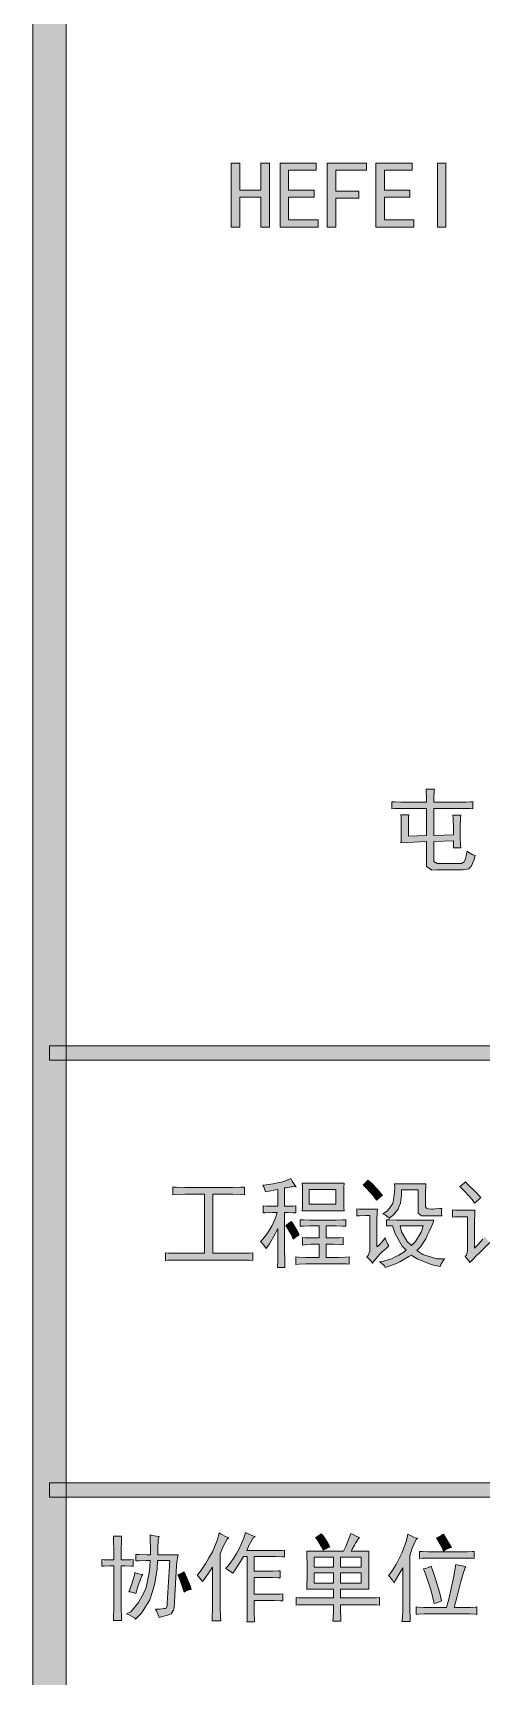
# Model space of a CAD drawing. Header units: millimetres. Extents: x 0 to 829, y 0 to 586.
# Drawn here: x 769.46 to 782.78, y 480.5 to 529.39 of the extents above; entities that cross this region are included whole.
import ezdxf

# ---------------------------------------------------------------- set-up
doc = ezdxf.new("R2010")
doc.units = ezdxf.units.MM

msp = doc.modelspace()

# ---------------------------------------------------------------- hatches: boundary and pattern name
h = msp.add_hatch(color=0)
h.dxf.hatch_style = 2
h.paths.add_polyline_path([(770.449028, 9.860139), (769.464778, 9.860139), (769.464778, 575.772139), (770.449028, 575.772139)])
h = msp.add_hatch(color=0)
h.dxf.hatch_style = 2
h.paths.add_polyline_path([(776.495639, 523.606889), (776.238111, 523.606889), (776.238111, 524.495889), (775.606639, 524.495889), (775.606639, 523.606889), (775.352639, 523.606889), (775.352639, 525.508361), (775.606639, 525.508361), (775.606639, 524.707556), (776.238111, 524.707556), (776.238111, 525.508361), (776.495639, 525.508361)])
h = msp.add_hatch(color=0)
h.dxf.hatch_style = 2
h.paths.add_polyline_path([(777.9385, 523.606889), (776.806083, 523.606889), (776.806083, 525.508361), (777.882056, 525.508361), (777.882056, 525.296694), (777.060083, 525.296694), (777.060083, 524.707556), (777.815028, 524.707556), (777.815028, 524.495889), (777.060083, 524.495889), (777.060083, 523.818556), (777.9385, 523.818556)])
h = msp.add_hatch(color=0)
h.dxf.hatch_style = 2
h.paths.add_polyline_path([(779.370778, 525.296694), (778.460611, 525.296694), (778.460611, 524.675806), (779.148528, 524.675806), (779.148528, 524.464139), (778.460611, 524.464139), (778.460611, 523.606889), (778.203083, 523.606889), (778.203083, 525.508361), (779.370778, 525.508361)])
h = msp.add_hatch(color=0)
h.dxf.hatch_style = 2
h.paths.add_polyline_path([(780.781889, 523.606889), (779.649472, 523.606889), (779.649472, 525.508361), (780.725444, 525.508361), (780.725444, 525.296694), (779.903472, 525.296694), (779.903472, 524.707556), (780.658417, 524.707556), (780.658417, 524.495889), (779.903472, 524.495889), (779.903472, 523.818556), (780.781889, 523.818556)])
h = msp.add_hatch(color=0)
h.dxf.hatch_style = 2
h.paths.add_polyline_path([(781.734389, 523.606889), (781.480389, 523.606889), (781.480389, 525.508361), (781.734389, 525.508361)])
h = msp.add_hatch(color=0)
h.dxf.hatch_style = 2
h.paths.add_polyline_path([(781.152306, 506.504222), (781.152306, 506.624167), (781.14525, 506.818194), (781.141722, 506.885222), (781.388667, 506.885222), (781.381611, 506.821722), (781.378083, 506.631222), (781.378083, 506.504222), (782.295306, 506.504222), (782.330583, 506.504222), (782.450528, 506.50775), (782.528139, 506.514806), (782.528139, 506.299611), (782.450528, 506.306667), (782.330583, 506.310194), (782.295306, 506.310194), (781.378083, 506.310194), (781.378083, 505.509389), (781.953111, 505.530556), (781.953111, 505.728111), (781.946056, 506.017389), (781.942528, 506.109111), (782.175361, 506.109111), (782.164778, 506.020917), (782.154194, 505.7775), (782.154194, 505.615222), (782.154194, 505.456472), (782.164778, 505.220111), (782.175361, 505.146028), (781.953111, 505.146028), (781.953111, 505.350639), (781.378083, 505.329472), (781.378083, 504.803833), (781.378083, 504.736806), (781.473333, 504.673306), (781.568583, 504.676833), (782.133028, 504.676833), (782.193, 504.676833), (782.274139, 504.722694), (782.295306, 504.768556), (782.316472, 504.814417), (782.348222, 504.948472), (782.358806, 505.040194), (782.411722, 504.997861), (782.535194, 504.934361), (782.60575, 504.913194), (782.559889, 504.768556), (782.482278, 504.588639), (782.443472, 504.553361), (782.408194, 504.518083), (782.242389, 504.486333), (782.111861, 504.486333), (781.46275, 504.486333), (781.311056, 504.479278), (781.155833, 504.585111), (781.152306, 504.698), (781.152306, 505.329472), (780.393833, 505.287139), (780.400889, 505.343583), (780.404417, 505.548194), (780.404417, 505.692833), (780.404417, 505.841), (780.400889, 506.052667), (780.393833, 506.119694), (780.630194, 506.119694), (780.623139, 506.052667), (780.619611, 505.738694), (780.619611, 505.488222), (781.152306, 505.509389), (781.152306, 506.310194), (780.489083, 506.310194), (780.393833, 506.310194), (780.213917, 506.306667), (780.125722, 506.299611), (780.125722, 506.514806), (780.213917, 506.50775), (780.393833, 506.504222), (780.489083, 506.504222)])
h = msp.add_hatch(color=0)
h.dxf.hatch_style = 2
h.paths.add_polyline_path([(819.294639, 499.254639), (819.294639, 498.827778), (769.958667, 498.827778), (769.958667, 499.254639)])
h = msp.add_hatch(color=0)
h.dxf.hatch_style = 2
h.paths.add_polyline_path([(776.298083, 495.102444), (776.389806, 495.113028), (776.605, 495.148306), (776.724944, 495.173), (776.844889, 495.197694), (777.045972, 495.261194), (777.130639, 495.303528), (777.169444, 495.229444), (777.247056, 495.105972), (777.285861, 495.056583), (777.247056, 495.063639), (777.165917, 495.060111), (777.123583, 495.053056), (777.08125, 495.042472), (776.989528, 495.028361), (776.940139, 495.024833), (776.940139, 494.481556), (777.01775, 494.481556), (777.183556, 494.485083), (777.275278, 494.492139), (777.275278, 494.280472), (777.183556, 494.287528), (777.01775, 494.291056), (776.940139, 494.291056), (776.940139, 493.313861), (776.940139, 493.190389), (776.947194, 492.865833), (776.950722, 492.657694), (776.728472, 492.657694), (776.735528, 492.865833), (776.742583, 493.186861), (776.742583, 493.303278), (776.742583, 493.814806), (776.664972, 493.659583), (776.492111, 493.36325), (776.396861, 493.225667), (776.358056, 493.282111), (776.269861, 493.380889), (776.220472, 493.42675), (776.298083, 493.504361), (776.435667, 493.68075), (776.495639, 493.779528), (776.559139, 493.881833), (776.6685, 494.135833), (776.717889, 494.291056), (776.580306, 494.291056), (776.375694, 494.287528), (776.308667, 494.280472), (776.308667, 494.492139), (776.403917, 494.485083), (776.5415, 494.481556), (776.587361, 494.481556), (776.742583, 494.481556), (776.742583, 494.978972), (776.6685, 494.964861), (776.485056, 494.929583), (776.375694, 494.911944), (776.358056, 494.964861), (776.31925, 495.056583)])
h = msp.add_hatch(color=0)
h.dxf.hatch_style = 2
h.paths.add_polyline_path([(779.416639, 495.257667), (779.504833, 495.183583), (779.723556, 494.957806), (779.850556, 494.802583), (779.804694, 494.774361), (779.7165, 494.703806), (779.674167, 494.657944), (779.578917, 494.784944), (779.377833, 495.01425), (779.272, 495.113028), (779.307278, 495.134194), (779.377833, 495.208278)])
h = msp.add_hatch(color=0)
h.dxf.hatch_style = 2
h.paths.add_polyline_path([(782.316472, 495.201222), (782.387028, 495.130667), (782.616333, 494.897833), (782.771556, 494.735556), (782.718639, 494.689694), (782.626917, 494.608556), (782.581056, 494.56975), (782.5105, 494.675583), (782.291778, 494.922528), (782.147139, 495.067167), (782.185944, 495.095389), (782.270611, 495.162417)])
h = msp.add_hatch(color=0)
h.dxf.hatch_style = 2
h.paths.add_polyline_path([(775.264444, 495.035417), (775.3985, 495.035417), (775.641917, 495.042472), (775.751278, 495.046), (775.751278, 494.82375), (775.641917, 494.830806), (775.3985, 494.834333), (775.264444, 494.834333), (774.809361, 494.834333), (774.809361, 493.081028), (775.532556, 493.081028), (775.659556, 493.081028), (775.892389, 493.088083), (775.998222, 493.091611), (775.998222, 492.869361), (775.892389, 492.876417), (775.663083, 492.879944), (775.543139, 492.879944), (773.821583, 492.879944), (773.698111, 492.879944), (773.486444, 492.876417), (773.39825, 492.869361), (773.39825, 493.091611), (773.4935, 493.088083), (773.708694, 493.081028), (773.832167, 493.081028), (774.565944, 493.081028), (774.565944, 494.834333), (774.121444, 494.834333), (773.976806, 494.834333), (773.726333, 494.830806), (773.6205, 494.82375), (773.6205, 495.046), (773.726333, 495.042472), (773.976806, 495.035417), (774.121444, 495.035417)])
h = msp.add_hatch(color=0)
h.paths.add_polyline_path([(778.707556, 495.169472), (778.7005, 495.046), (778.696972, 494.82375), (778.696972, 494.724972), (778.696972, 494.629722), (778.7005, 494.44275), (778.707556, 494.3475), (777.46225, 494.3475), (777.469306, 494.453333), (777.472833, 494.650889), (777.472833, 494.746139), (777.472833, 494.841389), (777.469306, 495.053056), (777.46225, 495.169472)])
h.paths.add_polyline_path([(778.460611, 494.545056), (778.460611, 494.978972), (777.673917, 494.978972), (777.673917, 494.545056)])
h = msp.add_hatch(color=0)
h.dxf.hatch_style = 2
h.paths.add_polyline_path([(781.106444, 494.192278), (781.011194, 494.192278), (780.908889, 494.269889), (780.905361, 494.3475), (780.905361, 494.968389), (780.415, 494.968389), (780.415, 494.813167), (780.379722, 494.56975), (780.344444, 494.481556), (780.309167, 494.389833), (780.153944, 494.206389), (780.037528, 494.114667), (780.016361, 494.153472), (779.928167, 494.2205), (779.861139, 494.248722), (779.998722, 494.340444), (780.157472, 494.559167), (780.178639, 494.679111), (780.196278, 494.802583), (780.210389, 495.035417), (780.206861, 495.144778), (781.138194, 495.144778), (781.131139, 495.081278), (781.127611, 494.911944), (781.127611, 494.813167), (781.127611, 494.513306), (781.127611, 494.467444), (781.155833, 494.418056), (781.187583, 494.407472), (781.219333, 494.400417), (781.304, 494.393361), (781.360444, 494.396889), (781.416889, 494.400417), (781.543889, 494.407472), (781.614444, 494.414528), (781.603861, 494.358083), (781.603861, 494.248722), (781.614444, 494.192278)])
h = msp.add_hatch(color=0)
h.dxf.hatch_style = 2
h.paths.add_polyline_path([(779.695333, 494.389833), (779.688278, 494.291056), (779.68475, 494.068806), (779.68475, 493.948861), (779.68475, 493.271528), (779.755306, 493.335028), (779.878778, 493.469083), (779.928167, 493.536111), (779.945806, 493.479667), (779.998722, 493.36325), (780.037528, 493.303278), (779.966972, 493.23625), (779.832917, 493.10925), (779.772944, 493.049278), (779.712972, 492.985778), (779.600083, 492.851722), (779.550694, 492.781167), (779.511889, 492.841139), (779.427222, 492.936389), (779.384889, 492.971667), (779.427222, 493.014), (779.473083, 493.141), (779.473083, 493.225667), (779.473083, 494.202861), (779.356667, 494.202861), (779.162639, 494.195806), (779.085028, 494.192278), (779.085028, 494.403944), (779.155583, 494.396889), (779.307278, 494.389833), (779.384889, 494.389833)])
h = msp.add_hatch(color=0)
h.dxf.hatch_style = 2
h.paths.add_polyline_path([(782.591639, 494.358083), (782.588111, 494.25225), (782.581056, 494.03), (782.581056, 493.913583), (782.581056, 493.23625), (782.676306, 493.3315), (782.824472, 493.504361), (782.880917, 493.581972), (782.916194, 493.536111), (782.993806, 493.447917), (783.036139, 493.402056), (782.725694, 493.091611), (782.655139, 493.021056), (782.514028, 492.876417), (782.447, 492.802333), (782.408194, 492.851722), (782.337639, 492.943444), (782.302361, 492.98225), (782.341167, 493.024583), (782.376444, 493.158639), (782.369389, 493.246833), (782.369389, 494.167583), (782.221222, 494.167583), (781.998972, 494.164056), (781.924889, 494.157), (781.924889, 494.368667), (782.016611, 494.365139), (782.136556, 494.358083), (782.171833, 494.358083)])
h = msp.add_hatch(color=0)
h.dxf.hatch_style = 2
h.paths.add_polyline_path([(777.141222, 494.026472), (777.197667, 493.941806), (777.314083, 493.747778), (777.374056, 493.634889), (777.342306, 493.613722), (777.250583, 493.546694), (777.197667, 493.504361), (777.141222, 493.624306), (777.028333, 493.825389), (776.975417, 493.903), (777.007167, 493.931222), (777.091833, 493.991194)])
h = msp.add_hatch(color=0)
h.dxf.hatch_style = 2
h.paths.add_polyline_path([(778.383, 494.068806), (778.474722, 494.068806), (778.661694, 494.075861), (778.760472, 494.079389), (778.760472, 493.881833), (778.661694, 493.885361), (778.474722, 493.892417), (778.383, 493.892417), (778.174861, 493.892417), (778.174861, 493.536111), (778.294806, 493.536111), (778.379472, 493.536111), (778.5735, 493.543167), (778.682861, 493.546694), (778.682861, 493.335028), (778.5735, 493.342083), (778.397111, 493.349139), (778.330083, 493.349139), (778.174861, 493.349139), (778.174861, 492.957556), (778.439444, 492.957556), (778.538222, 492.957556), (778.749889, 492.964611), (778.862778, 492.971667), (778.862778, 492.76), (778.774583, 492.763528), (778.562917, 492.770583), (778.439444, 492.770583), (777.695083, 492.770583), (777.575139, 492.770583), (777.363472, 492.76), (777.275278, 492.749417), (777.275278, 492.971667), (777.363472, 492.964611), (777.575139, 492.957556), (777.695083, 492.957556), (777.963194, 492.957556), (777.963194, 493.349139), (777.807972, 493.349139), (777.719778, 493.349139), (777.550444, 493.335028), (777.472833, 493.324444), (777.472833, 493.546694), (777.550444, 493.543167), (777.719778, 493.536111), (777.807972, 493.536111), (777.963194, 493.536111), (777.963194, 493.892417), (777.783278, 493.892417), (777.6845, 493.892417), (777.497528, 493.885361), (777.405806, 493.881833), (777.405806, 494.079389), (777.497528, 494.075861), (777.6845, 494.068806), (777.783278, 494.068806)])
h = msp.add_hatch(color=0)
h.paths.add_polyline_path([(779.9705, 494.079389), (780.062222, 494.075861), (780.259778, 494.068806), (780.372667, 494.068806), (781.371028, 494.068806), (781.339278, 493.970028), (781.247556, 493.751306), (781.187583, 493.631361), (781.131139, 493.511417), (780.972389, 493.275056), (780.870083, 493.158639), (781.05, 493.042222), (781.459222, 492.91875), (781.692056, 492.915222), (781.649722, 492.865833), (781.582694, 492.749417), (781.561528, 492.682389), (781.321639, 492.731778), (780.894778, 492.904639), (780.704278, 493.024583), (780.633722, 492.98225), (780.460861, 492.883472), (780.362083, 492.830556), (780.259778, 492.777639), (780.044583, 492.692972), (779.928167, 492.657694), (779.907, 492.703556), (779.822333, 492.788222), (779.762361, 492.827028), (779.882306, 492.848194), (780.115139, 492.91875), (780.220972, 492.971667), (780.330333, 493.021056), (780.492611, 493.119833), (780.549056, 493.169222), (780.429111, 493.296222), (780.228028, 493.659583), (780.150417, 493.892417), (779.9705, 493.892417)])
h.paths.add_polyline_path([(780.714861, 493.313861), (780.82775, 493.42675), (781.000611, 493.7125), (781.060583, 493.892417), (780.372667, 493.892417), (780.411472, 493.719556), (780.584333, 493.430278)])
h = msp.add_hatch(color=0)
h.dxf.hatch_style = 2
h.paths.add_polyline_path([(819.294639, 486.247722), (819.294639, 485.824389), (769.958667, 485.824389), (769.958667, 486.247722)])
h = msp.add_hatch(color=0)
h.dxf.hatch_style = 2
h.paths.add_polyline_path([(771.867194, 483.958194), (771.867194, 484.222778), (771.860139, 484.579083), (771.856611, 484.667278), (772.100028, 484.667278), (772.092972, 484.579083), (772.089444, 484.222778), (772.089444, 483.958194), (772.195278, 483.958194), (772.371667, 483.96525), (772.442222, 483.968778), (772.442222, 483.767694), (772.371667, 483.77475), (772.195278, 483.781806), (772.089444, 483.781806), (772.089444, 482.557667), (772.089444, 482.480056), (772.092972, 482.2825), (772.100028, 482.159028), (771.856611, 482.159028), (771.860139, 482.2825), (771.867194, 482.480056), (771.867194, 482.557667), (771.867194, 483.781806), (771.754306, 483.781806), (771.577917, 483.77475), (771.510889, 483.767694), (771.510889, 483.968778), (771.577917, 483.96525), (771.754306, 483.958194)])
h = msp.add_hatch(color=0)
h.dxf.hatch_style = 2
h.paths.add_polyline_path([(772.95375, 484.113417), (772.95375, 484.289806), (772.950222, 484.586139), (772.943167, 484.702556), (773.003139, 484.684917), (773.137194, 484.66375), (773.211278, 484.656694), (773.186583, 484.5685), (773.172472, 484.296861), (773.176, 484.113417), (773.775722, 484.113417), (773.765139, 484.064028), (773.743972, 483.898222), (773.733389, 483.781806), (773.655778, 482.547083), (773.641667, 482.458889), (773.574639, 482.349528), (773.521722, 482.331889), (773.465278, 482.310722), (773.310056, 482.271917), (773.211278, 482.247222), (773.186583, 482.321306), (773.137194, 482.44125), (773.108972, 482.490639), (773.225389, 482.497694), (773.3665, 482.508278), (773.394722, 482.515333), (773.419417, 482.518861), (773.447639, 482.596472), (773.454694, 482.670556), (773.532306, 483.937028), (773.165417, 483.937028), (773.158361, 483.686556), (773.08075, 483.213833), (773.010194, 482.991583), (772.939639, 482.769333), (772.689167, 482.370694), (772.50925, 482.194306), (772.4775, 482.236639), (772.343444, 482.31425), (772.244667, 482.349528), (772.371667, 482.413028), (772.6045, 482.688194), (772.710333, 482.892806), (772.816167, 483.097417), (772.932583, 483.619528), (772.943167, 483.937028), (772.837333, 483.937028), (772.625667, 483.929972), (772.519833, 483.926444), (772.519833, 484.124), (772.625667, 484.120472), (772.844389, 484.113417)])
h = msp.add_hatch(color=0)
h.dxf.hatch_style = 2
h.paths.add_polyline_path([(775.285611, 484.614361), (775.236222, 484.575556), (775.109222, 484.335667), (775.031611, 484.134583), (775.031611, 482.712889), (775.031611, 482.5365), (775.035139, 482.254278), (775.042194, 482.148444), (774.788194, 482.148444), (774.791722, 482.247222), (774.798778, 482.525917), (774.798778, 482.702306), (774.798778, 483.746528), (774.721167, 483.619528), (774.569472, 483.404333), (774.498917, 483.312611), (774.453056, 483.379639), (774.375444, 483.474889), (774.343694, 483.503111), (774.41425, 483.580722), (774.590639, 483.83825), (774.692944, 484.018167), (774.79525, 484.198083), (774.946944, 484.5685), (774.996333, 484.759), (775.059833, 484.720194), (775.204472, 484.646111)])
h = msp.add_hatch(color=0)
h.dxf.hatch_style = 2
h.paths.add_polyline_path([(776.06525, 484.656694), (776.008806, 484.614361), (775.885333, 484.402694), (775.818306, 484.236889), (776.552083, 484.236889), (776.675556, 484.236889), (776.869583, 484.240417), (776.940139, 484.247472), (776.940139, 484.046389), (776.869583, 484.053444), (776.675556, 484.056972), (776.552083, 484.056972), (776.040556, 484.056972), (776.040556, 483.626583), (776.495639, 483.626583), (776.590889, 483.626583), (776.746111, 483.630111), (776.806083, 483.637167), (776.806083, 483.4255), (776.735528, 483.429028), (776.580306, 483.436083), (776.495639, 483.436083), (776.040556, 483.436083), (776.040556, 482.935139), (776.520333, 482.935139), (776.629694, 482.935139), (776.813139, 482.942194), (776.883694, 482.94925), (776.883694, 482.737583), (776.813139, 482.741111), (776.63675, 482.748167), (776.530917, 482.748167), (776.040556, 482.748167), (776.040556, 482.5365), (776.040556, 482.381278), (776.047611, 482.169611), (776.051139, 482.113167), (775.818306, 482.113167), (775.825361, 482.176667), (775.828889, 482.342472), (775.828889, 482.448306), (775.828889, 484.056972), (775.719528, 484.056972), (775.634861, 483.912333), (775.476111, 483.665389), (775.3985, 483.559556), (775.335, 483.612472), (775.229167, 483.686556), (775.186833, 483.704194), (775.264444, 483.781806), (775.426722, 484.004056), (775.507861, 484.145167), (775.592528, 484.289806), (775.726583, 484.603778), (775.775972, 484.769583), (775.857111, 484.730778), (776.00175, 484.674333)])
h = msp.add_hatch(color=0)
h.paths.add_polyline_path([(779.437806, 484.222778), (779.437806, 483.090361), (778.60525, 483.090361), (778.60525, 482.825778), (779.339028, 482.825778), (779.4625, 482.825778), (779.670639, 482.829306), (779.762361, 482.836361), (779.762361, 482.614111), (779.667111, 482.621167), (779.455444, 482.624694), (779.339028, 482.624694), (778.60525, 482.624694), (778.60525, 482.451833), (778.612306, 482.208417), (778.615833, 482.137861), (778.372417, 482.137861), (778.383, 482.208417), (778.393583, 482.451833), (778.393583, 482.624694), (777.673917, 482.624694), (777.539861, 482.624694), (777.345833, 482.621167), (777.285861, 482.614111), (777.285861, 482.836361), (777.338778, 482.829306), (777.522222, 482.825778), (777.65275, 482.825778), (778.393583, 482.825778), (778.393583, 483.090361), (777.596306, 483.090361), (777.599833, 483.185611), (777.606889, 483.45725), (777.606889, 483.637167), (777.606889, 483.813556), (777.599833, 484.106361), (777.596306, 484.222778), (778.693444, 484.222778), (778.756944, 484.353306), (778.862778, 484.614361), (778.905111, 484.744889), (778.961556, 484.720194), (779.088556, 484.656694), (779.162639, 484.624944), (779.137944, 484.596722), (779.085028, 484.512056), (779.04975, 484.452083), (779.018, 484.392111), (778.950972, 484.279222), (778.915694, 484.222778)])
h.paths.add_polyline_path([(779.215556, 483.270278), (779.215556, 483.570139), (778.60525, 483.570139), (778.60525, 483.270278)])
h.paths.add_polyline_path([(779.215556, 483.746528), (779.215556, 484.035806), (778.60525, 484.035806), (778.60525, 483.746528)])
h.paths.add_polyline_path([(778.393583, 483.270278), (778.393583, 483.570139), (777.818556, 483.570139), (777.818556, 483.270278)])
h.paths.add_polyline_path([(778.393583, 483.746528), (778.393583, 484.035806), (777.818556, 484.035806), (777.818556, 483.746528)])
h = msp.add_hatch(color=0)
h.dxf.hatch_style = 2
h.paths.add_polyline_path([(778.030222, 484.734306), (778.083139, 484.674333), (778.213667, 484.480306), (778.284222, 484.34625), (778.22425, 484.318028), (778.121944, 484.268639), (778.083139, 484.247472), (778.030222, 484.367417), (777.917333, 484.557917), (777.860889, 484.624944), (777.899694, 484.646111), (777.984361, 484.702556)])
h = msp.add_hatch(color=0)
h.dxf.hatch_style = 2
h.paths.add_polyline_path([(780.884194, 484.603778), (780.845389, 484.561444), (780.7325, 484.303917), (780.661944, 484.081667), (780.661944, 482.670556), (780.661944, 482.490639), (780.665472, 482.219), (780.672528, 482.127278), (780.425583, 482.127278), (780.439694, 482.226056), (780.450278, 482.490639), (780.450278, 482.659972), (780.450278, 483.725361), (780.365611, 483.573667), (780.231556, 483.351417), (780.182167, 483.280861), (780.143361, 483.351417), (780.06575, 483.45725), (780.026944, 483.492528), (780.101028, 483.570139), (780.25625, 483.824139), (780.344444, 484.004056), (780.429111, 484.180444), (780.559639, 484.540278), (780.6055, 484.723722), (780.676056, 484.681389), (780.817167, 484.617889)])
h = msp.add_hatch(color=0)
h.dxf.hatch_style = 2
h.paths.add_polyline_path([(781.660306, 484.723722), (781.727333, 484.607306), (781.84375, 484.406222), (781.893139, 484.325083), (781.847278, 484.3145), (781.730861, 484.265111), (781.660306, 484.222778), (781.6215, 484.325083), (781.515667, 484.519111), (781.448639, 484.614361), (781.505083, 484.635528), (781.610917, 484.691972)])
h = msp.add_hatch(color=0)
h.dxf.hatch_style = 2
h.paths.add_polyline_path([(782.270611, 484.201611), (782.369389, 484.201611), (782.521083, 484.208667), (782.570472, 484.212194), (782.570472, 484.004056), (782.521083, 484.007583), (782.365861, 484.014639), (782.260028, 484.014639), (781.27225, 484.014639), (781.194639, 484.014639), (781.032361, 484.007583), (780.947694, 484.004056), (780.947694, 484.212194), (781.039417, 484.208667), (781.198167, 484.201611), (781.27225, 484.201611)])
h = msp.add_hatch(color=0)
h.dxf.hatch_style = 2
h.paths.add_polyline_path([(772.7315, 483.524278), (772.69975, 483.481944), (772.593917, 483.196194), (772.519833, 482.959833), (772.466917, 482.981), (772.361083, 483.009222), (772.311694, 483.01275), (772.389306, 483.220889), (772.4775, 483.503111), (772.488083, 483.580722), (772.533944, 483.563083), (772.653889, 483.534861)])
h = msp.add_hatch(color=0)
h.dxf.hatch_style = 2
h.paths.add_polyline_path([(773.955639, 483.601889), (774.036778, 483.4255), (774.142611, 483.164444), (774.163778, 483.079778), (774.103806, 483.069194), (773.997972, 483.030389), (773.955639, 483.002167), (773.920361, 483.118583), (773.825111, 483.376111), (773.765139, 483.513694), (773.814528, 483.531333), (773.909778, 483.573667)])
h = msp.add_hatch(color=0)
h.dxf.hatch_style = 2
h.paths.add_polyline_path([(782.327056, 483.757111), (782.302361, 483.725361), (782.242389, 483.5525), (782.203583, 483.414917), (782.164778, 483.273806), (782.055417, 482.843417), (781.981333, 482.547083), (782.358806, 482.547083), (782.464639, 482.547083), (782.609278, 482.554139), (782.648083, 482.557667), (782.648083, 482.335417), (782.598694, 482.342472), (782.454056, 482.349528), (782.358806, 482.349528), (781.226389, 482.349528), (781.088806, 482.349528), (780.898306, 482.342472), (780.848917, 482.335417), (780.848917, 482.557667), (780.898306, 482.554139), (781.078222, 482.547083), (781.205222, 482.547083), (781.7485, 482.547083), (781.819056, 482.7905), (781.960167, 483.429028), (782.027194, 483.824139), (782.115389, 483.802972), (782.263556, 483.767694)])
h = msp.add_hatch(color=0)
h.dxf.hatch_style = 2
h.paths.add_polyline_path([(781.293417, 483.767694), (781.392194, 483.485472), (781.547417, 482.970417), (781.603861, 482.737583), (781.536833, 482.712889), (781.427472, 482.674083), (781.381611, 482.659972), (781.353389, 482.786972), (781.289889, 483.037444), (781.254611, 483.157389), (781.219333, 483.280861), (781.127611, 483.548972), (781.071167, 483.690083), (781.127611, 483.704194), (781.236972, 483.743)])

# ---------------------------------------------------------------- linework, layer by layer
at = {"color": 0, "lineweight": 0}
for points in [[(770.449028, 9.860139), (769.464778, 9.860139), (769.464778, 575.772139), (770.449028, 575.772139)], [(776.495639, 523.606889), (776.238111, 523.606889), (776.238111, 524.495889), (775.606639, 524.495889), (775.606639, 523.606889), (775.352639, 523.606889), (775.352639, 525.508361), (775.606639, 525.508361), (775.606639, 524.707556), (776.238111, 524.707556), (776.238111, 525.508361), (776.495639, 525.508361)], [(777.9385, 523.606889), (776.806083, 523.606889), (776.806083, 525.508361), (777.882056, 525.508361), (777.882056, 525.296694), (777.060083, 525.296694), (777.060083, 524.707556), (777.815028, 524.707556), (777.815028, 524.495889), (777.060083, 524.495889), (777.060083, 523.818556), (777.9385, 523.818556)], [(779.370778, 525.296694), (778.460611, 525.296694), (778.460611, 524.675806), (779.148528, 524.675806), (779.148528, 524.464139), (778.460611, 524.464139), (778.460611, 523.606889), (778.203083, 523.606889), (778.203083, 525.508361), (779.370778, 525.508361)], [(780.781889, 523.606889), (779.649472, 523.606889), (779.649472, 525.508361), (780.725444, 525.508361), (780.725444, 525.296694), (779.903472, 525.296694), (779.903472, 524.707556), (780.658417, 524.707556), (780.658417, 524.495889), (779.903472, 524.495889), (779.903472, 523.818556), (780.781889, 523.818556)], [(781.734389, 523.606889), (781.480389, 523.606889), (781.480389, 525.508361), (781.734389, 525.508361)], [(781.152306, 506.504222), (781.152306, 506.624167), (781.14525, 506.818194), (781.141722, 506.885222), (781.388667, 506.885222), (781.381611, 506.821722), (781.378083, 506.631222), (781.378083, 506.504222), (782.295306, 506.504222), (782.330583, 506.504222), (782.450528, 506.50775), (782.528139, 506.514806), (782.528139, 506.299611), (782.450528, 506.306667), (782.330583, 506.310194), (782.295306, 506.310194), (781.378083, 506.310194), (781.378083, 505.509389), (781.953111, 505.530556), (781.953111, 505.728111), (781.946056, 506.017389), (781.942528, 506.109111), (782.175361, 506.109111), (782.164778, 506.020917), (782.154194, 505.7775), (782.154194, 505.615222), (782.154194, 505.456472), (782.164778, 505.220111), (782.175361, 505.146028), (781.953111, 505.146028), (781.953111, 505.350639), (781.378083, 505.329472), (781.378083, 504.803833), (781.378083, 504.736806), (781.473333, 504.673306), (781.568583, 504.676833), (782.133028, 504.676833), (782.193, 504.676833), (782.274139, 504.722694), (782.295306, 504.768556), (782.316472, 504.814417), (782.348222, 504.948472), (782.358806, 505.040194), (782.411722, 504.997861), (782.535194, 504.934361), (782.60575, 504.913194), (782.559889, 504.768556), (782.482278, 504.588639), (782.443472, 504.553361), (782.408194, 504.518083), (782.242389, 504.486333), (782.111861, 504.486333), (781.46275, 504.486333), (781.311056, 504.479278), (781.155833, 504.585111), (781.152306, 504.698), (781.152306, 505.329472), (780.393833, 505.287139), (780.400889, 505.343583), (780.404417, 505.548194), (780.404417, 505.692833), (780.404417, 505.841), (780.400889, 506.052667), (780.393833, 506.119694), (780.630194, 506.119694), (780.623139, 506.052667), (780.619611, 505.738694), (780.619611, 505.488222), (781.152306, 505.509389), (781.152306, 506.310194), (780.489083, 506.310194), (780.393833, 506.310194), (780.213917, 506.306667), (780.125722, 506.299611), (780.125722, 506.514806), (780.213917, 506.50775), (780.393833, 506.504222), (780.489083, 506.504222)], [(819.294639, 499.254639), (819.294639, 498.827778), (769.958667, 498.827778), (769.958667, 499.254639)], [(776.298083, 495.102444), (776.389806, 495.113028), (776.605, 495.148306), (776.724944, 495.173), (776.844889, 495.197694), (777.045972, 495.261194), (777.130639, 495.303528), (777.169444, 495.229444), (777.247056, 495.105972), (777.285861, 495.056583), (777.247056, 495.063639), (777.165917, 495.060111), (777.123583, 495.053056), (777.08125, 495.042472), (776.989528, 495.028361), (776.940139, 495.024833), (776.940139, 494.481556), (777.01775, 494.481556), (777.183556, 494.485083), (777.275278, 494.492139), (777.275278, 494.280472), (777.183556, 494.287528), (777.01775, 494.291056), (776.940139, 494.291056), (776.940139, 493.313861), (776.940139, 493.190389), (776.947194, 492.865833), (776.950722, 492.657694), (776.728472, 492.657694), (776.735528, 492.865833), (776.742583, 493.186861), (776.742583, 493.303278), (776.742583, 493.814806), (776.664972, 493.659583), (776.492111, 493.36325), (776.396861, 493.225667), (776.358056, 493.282111), (776.269861, 493.380889), (776.220472, 493.42675), (776.298083, 493.504361), (776.435667, 493.68075), (776.495639, 493.779528), (776.559139, 493.881833), (776.6685, 494.135833), (776.717889, 494.291056), (776.580306, 494.291056), (776.375694, 494.287528), (776.308667, 494.280472), (776.308667, 494.492139), (776.403917, 494.485083), (776.5415, 494.481556), (776.587361, 494.481556), (776.742583, 494.481556), (776.742583, 494.978972), (776.6685, 494.964861), (776.485056, 494.929583), (776.375694, 494.911944), (776.358056, 494.964861), (776.31925, 495.056583)], [(779.416639, 495.257667), (779.504833, 495.183583), (779.723556, 494.957806), (779.850556, 494.802583), (779.804694, 494.774361), (779.7165, 494.703806), (779.674167, 494.657944), (779.578917, 494.784944), (779.377833, 495.01425), (779.272, 495.113028), (779.307278, 495.134194), (779.377833, 495.208278)], [(782.316472, 495.201222), (782.387028, 495.130667), (782.616333, 494.897833), (782.771556, 494.735556), (782.718639, 494.689694), (782.626917, 494.608556), (782.581056, 494.56975), (782.5105, 494.675583), (782.291778, 494.922528), (782.147139, 495.067167), (782.185944, 495.095389), (782.270611, 495.162417)], [(775.264444, 495.035417), (775.3985, 495.035417), (775.641917, 495.042472), (775.751278, 495.046), (775.751278, 494.82375), (775.641917, 494.830806), (775.3985, 494.834333), (775.264444, 494.834333), (774.809361, 494.834333), (774.809361, 493.081028), (775.532556, 493.081028), (775.659556, 493.081028), (775.892389, 493.088083), (775.998222, 493.091611), (775.998222, 492.869361), (775.892389, 492.876417), (775.663083, 492.879944), (775.543139, 492.879944), (773.821583, 492.879944), (773.698111, 492.879944), (773.486444, 492.876417), (773.39825, 492.869361), (773.39825, 493.091611), (773.4935, 493.088083), (773.708694, 493.081028), (773.832167, 493.081028), (774.565944, 493.081028), (774.565944, 494.834333), (774.121444, 494.834333), (773.976806, 494.834333), (773.726333, 494.830806), (773.6205, 494.82375), (773.6205, 495.046), (773.726333, 495.042472), (773.976806, 495.035417), (774.121444, 495.035417)], [(778.707556, 495.169472), (778.7005, 495.046), (778.696972, 494.82375), (778.696972, 494.724972), (778.696972, 494.629722), (778.7005, 494.44275), (778.707556, 494.3475), (777.46225, 494.3475), (777.469306, 494.453333), (777.472833, 494.650889), (777.472833, 494.746139), (777.472833, 494.841389), (777.469306, 495.053056), (777.46225, 495.169472)], [(778.460611, 494.545056), (778.460611, 494.978972), (777.673917, 494.978972), (777.673917, 494.545056)], [(781.106444, 494.192278), (781.011194, 494.192278), (780.908889, 494.269889), (780.905361, 494.3475), (780.905361, 494.968389), (780.415, 494.968389), (780.415, 494.813167), (780.379722, 494.56975), (780.344444, 494.481556), (780.309167, 494.389833), (780.153944, 494.206389), (780.037528, 494.114667), (780.016361, 494.153472), (779.928167, 494.2205), (779.861139, 494.248722), (779.998722, 494.340444), (780.157472, 494.559167), (780.178639, 494.679111), (780.196278, 494.802583), (780.210389, 495.035417), (780.206861, 495.144778), (781.138194, 495.144778), (781.131139, 495.081278), (781.127611, 494.911944), (781.127611, 494.813167), (781.127611, 494.513306), (781.127611, 494.467444), (781.155833, 494.418056), (781.187583, 494.407472), (781.219333, 494.400417), (781.304, 494.393361), (781.360444, 494.396889), (781.416889, 494.400417), (781.543889, 494.407472), (781.614444, 494.414528), (781.603861, 494.358083), (781.603861, 494.248722), (781.614444, 494.192278)], [(779.695333, 494.389833), (779.688278, 494.291056), (779.68475, 494.068806), (779.68475, 493.948861), (779.68475, 493.271528), (779.755306, 493.335028), (779.878778, 493.469083), (779.928167, 493.536111), (779.945806, 493.479667), (779.998722, 493.36325), (780.037528, 493.303278), (779.966972, 493.23625), (779.832917, 493.10925), (779.772944, 493.049278), (779.712972, 492.985778), (779.600083, 492.851722), (779.550694, 492.781167), (779.511889, 492.841139), (779.427222, 492.936389), (779.384889, 492.971667), (779.427222, 493.014), (779.473083, 493.141), (779.473083, 493.225667), (779.473083, 494.202861), (779.356667, 494.202861), (779.162639, 494.195806), (779.085028, 494.192278), (779.085028, 494.403944), (779.155583, 494.396889), (779.307278, 494.389833), (779.384889, 494.389833)], [(777.141222, 494.026472), (777.197667, 493.941806), (777.314083, 493.747778), (777.374056, 493.634889), (777.342306, 493.613722), (777.250583, 493.546694), (777.197667, 493.504361), (777.141222, 493.624306), (777.028333, 493.825389), (776.975417, 493.903), (777.007167, 493.931222), (777.091833, 493.991194)], [(778.383, 494.068806), (778.474722, 494.068806), (778.661694, 494.075861), (778.760472, 494.079389), (778.760472, 493.881833), (778.661694, 493.885361), (778.474722, 493.892417), (778.383, 493.892417), (778.174861, 493.892417), (778.174861, 493.536111), (778.294806, 493.536111), (778.379472, 493.536111), (778.5735, 493.543167), (778.682861, 493.546694), (778.682861, 493.335028), (778.5735, 493.342083), (778.397111, 493.349139), (778.330083, 493.349139), (778.174861, 493.349139), (778.174861, 492.957556), (778.439444, 492.957556), (778.538222, 492.957556), (778.749889, 492.964611), (778.862778, 492.971667), (778.862778, 492.76), (778.774583, 492.763528), (778.562917, 492.770583), (778.439444, 492.770583), (777.695083, 492.770583), (777.575139, 492.770583), (777.363472, 492.76), (777.275278, 492.749417), (777.275278, 492.971667), (777.363472, 492.964611), (777.575139, 492.957556), (777.695083, 492.957556), (777.963194, 492.957556), (777.963194, 493.349139), (777.807972, 493.349139), (777.719778, 493.349139), (777.550444, 493.335028), (777.472833, 493.324444), (777.472833, 493.546694), (777.550444, 493.543167), (777.719778, 493.536111), (777.807972, 493.536111), (777.963194, 493.536111), (777.963194, 493.892417), (777.783278, 493.892417), (777.6845, 493.892417), (777.497528, 493.885361), (777.405806, 493.881833), (777.405806, 494.079389), (777.497528, 494.075861), (777.6845, 494.068806), (777.783278, 494.068806)], [(779.9705, 494.079389), (780.062222, 494.075861), (780.259778, 494.068806), (780.372667, 494.068806), (781.371028, 494.068806), (781.339278, 493.970028), (781.247556, 493.751306), (781.187583, 493.631361), (781.131139, 493.511417), (780.972389, 493.275056), (780.870083, 493.158639), (781.05, 493.042222), (781.459222, 492.91875), (781.692056, 492.915222), (781.649722, 492.865833), (781.582694, 492.749417), (781.561528, 492.682389), (781.321639, 492.731778), (780.894778, 492.904639), (780.704278, 493.024583), (780.633722, 492.98225), (780.460861, 492.883472), (780.362083, 492.830556), (780.259778, 492.777639), (780.044583, 492.692972), (779.928167, 492.657694), (779.907, 492.703556), (779.822333, 492.788222), (779.762361, 492.827028), (779.882306, 492.848194), (780.115139, 492.91875), (780.220972, 492.971667), (780.330333, 493.021056), (780.492611, 493.119833), (780.549056, 493.169222), (780.429111, 493.296222), (780.228028, 493.659583), (780.150417, 493.892417), (779.9705, 493.892417)], [(780.714861, 493.313861), (780.82775, 493.42675), (781.000611, 493.7125), (781.060583, 493.892417), (780.372667, 493.892417), (780.411472, 493.719556), (780.584333, 493.430278)], [(819.294639, 486.247722), (819.294639, 485.824389), (769.958667, 485.824389), (769.958667, 486.247722)], [(771.867194, 483.958194), (771.867194, 484.222778), (771.860139, 484.579083), (771.856611, 484.667278), (772.100028, 484.667278), (772.092972, 484.579083), (772.089444, 484.222778), (772.089444, 483.958194), (772.195278, 483.958194), (772.371667, 483.96525), (772.442222, 483.968778), (772.442222, 483.767694), (772.371667, 483.77475), (772.195278, 483.781806), (772.089444, 483.781806), (772.089444, 482.557667), (772.089444, 482.480056), (772.092972, 482.2825), (772.100028, 482.159028), (771.856611, 482.159028), (771.860139, 482.2825), (771.867194, 482.480056), (771.867194, 482.557667), (771.867194, 483.781806), (771.754306, 483.781806), (771.577917, 483.77475), (771.510889, 483.767694), (771.510889, 483.968778), (771.577917, 483.96525), (771.754306, 483.958194)], [(772.95375, 484.113417), (772.95375, 484.289806), (772.950222, 484.586139), (772.943167, 484.702556), (773.003139, 484.684917), (773.137194, 484.66375), (773.211278, 484.656694), (773.186583, 484.5685), (773.172472, 484.296861), (773.176, 484.113417), (773.775722, 484.113417), (773.765139, 484.064028), (773.743972, 483.898222), (773.733389, 483.781806), (773.655778, 482.547083), (773.641667, 482.458889), (773.574639, 482.349528), (773.521722, 482.331889), (773.465278, 482.310722), (773.310056, 482.271917), (773.211278, 482.247222), (773.186583, 482.321306), (773.137194, 482.44125), (773.108972, 482.490639), (773.225389, 482.497694), (773.3665, 482.508278), (773.394722, 482.515333), (773.419417, 482.518861), (773.447639, 482.596472), (773.454694, 482.670556), (773.532306, 483.937028), (773.165417, 483.937028), (773.158361, 483.686556), (773.08075, 483.213833), (773.010194, 482.991583), (772.939639, 482.769333), (772.689167, 482.370694), (772.50925, 482.194306), (772.4775, 482.236639), (772.343444, 482.31425), (772.244667, 482.349528), (772.371667, 482.413028), (772.6045, 482.688194), (772.710333, 482.892806), (772.816167, 483.097417), (772.932583, 483.619528), (772.943167, 483.937028), (772.837333, 483.937028), (772.625667, 483.929972), (772.519833, 483.926444), (772.519833, 484.124), (772.625667, 484.120472), (772.844389, 484.113417)], [(775.285611, 484.614361), (775.236222, 484.575556), (775.109222, 484.335667), (775.031611, 484.134583), (775.031611, 482.712889), (775.031611, 482.5365), (775.035139, 482.254278), (775.042194, 482.148444), (774.788194, 482.148444), (774.791722, 482.247222), (774.798778, 482.525917), (774.798778, 482.702306), (774.798778, 483.746528), (774.721167, 483.619528), (774.569472, 483.404333), (774.498917, 483.312611), (774.453056, 483.379639), (774.375444, 483.474889), (774.343694, 483.503111), (774.41425, 483.580722), (774.590639, 483.83825), (774.692944, 484.018167), (774.79525, 484.198083), (774.946944, 484.5685), (774.996333, 484.759), (775.059833, 484.720194), (775.204472, 484.646111)], [(776.06525, 484.656694), (776.008806, 484.614361), (775.885333, 484.402694), (775.818306, 484.236889), (776.552083, 484.236889), (776.675556, 484.236889), (776.869583, 484.240417), (776.940139, 484.247472), (776.940139, 484.046389), (776.869583, 484.053444), (776.675556, 484.056972), (776.552083, 484.056972), (776.040556, 484.056972), (776.040556, 483.626583), (776.495639, 483.626583), (776.590889, 483.626583), (776.746111, 483.630111), (776.806083, 483.637167), (776.806083, 483.4255), (776.735528, 483.429028), (776.580306, 483.436083), (776.495639, 483.436083), (776.040556, 483.436083), (776.040556, 482.935139), (776.520333, 482.935139), (776.629694, 482.935139), (776.813139, 482.942194), (776.883694, 482.94925), (776.883694, 482.737583), (776.813139, 482.741111), (776.63675, 482.748167), (776.530917, 482.748167), (776.040556, 482.748167), (776.040556, 482.5365), (776.040556, 482.381278), (776.047611, 482.169611), (776.051139, 482.113167), (775.818306, 482.113167), (775.825361, 482.176667), (775.828889, 482.342472), (775.828889, 482.448306), (775.828889, 484.056972), (775.719528, 484.056972), (775.634861, 483.912333), (775.476111, 483.665389), (775.3985, 483.559556), (775.335, 483.612472), (775.229167, 483.686556), (775.186833, 483.704194), (775.264444, 483.781806), (775.426722, 484.004056), (775.507861, 484.145167), (775.592528, 484.289806), (775.726583, 484.603778), (775.775972, 484.769583), (775.857111, 484.730778), (776.00175, 484.674333)], [(779.437806, 484.222778), (779.437806, 483.090361), (778.60525, 483.090361), (778.60525, 482.825778), (779.339028, 482.825778), (779.4625, 482.825778), (779.670639, 482.829306), (779.762361, 482.836361), (779.762361, 482.614111), (779.667111, 482.621167), (779.455444, 482.624694), (779.339028, 482.624694), (778.60525, 482.624694), (778.60525, 482.451833), (778.612306, 482.208417), (778.615833, 482.137861), (778.372417, 482.137861), (778.383, 482.208417), (778.393583, 482.451833), (778.393583, 482.624694), (777.673917, 482.624694), (777.539861, 482.624694), (777.345833, 482.621167), (777.285861, 482.614111), (777.285861, 482.836361), (777.338778, 482.829306), (777.522222, 482.825778), (777.65275, 482.825778), (778.393583, 482.825778), (778.393583, 483.090361), (777.596306, 483.090361), (777.599833, 483.185611), (777.606889, 483.45725), (777.606889, 483.637167), (777.606889, 483.813556), (777.599833, 484.106361), (777.596306, 484.222778), (778.693444, 484.222778), (778.756944, 484.353306), (778.862778, 484.614361), (778.905111, 484.744889), (778.961556, 484.720194), (779.088556, 484.656694), (779.162639, 484.624944), (779.137944, 484.596722), (779.085028, 484.512056), (779.04975, 484.452083), (779.018, 484.392111), (778.950972, 484.279222), (778.915694, 484.222778)], [(778.030222, 484.734306), (778.083139, 484.674333), (778.213667, 484.480306), (778.284222, 484.34625), (778.22425, 484.318028), (778.121944, 484.268639), (778.083139, 484.247472), (778.030222, 484.367417), (777.917333, 484.557917), (777.860889, 484.624944), (777.899694, 484.646111), (777.984361, 484.702556)], [(780.884194, 484.603778), (780.845389, 484.561444), (780.7325, 484.303917), (780.661944, 484.081667), (780.661944, 482.670556), (780.661944, 482.490639), (780.665472, 482.219), (780.672528, 482.127278), (780.425583, 482.127278), (780.439694, 482.226056), (780.450278, 482.490639), (780.450278, 482.659972), (780.450278, 483.725361), (780.365611, 483.573667), (780.231556, 483.351417), (780.182167, 483.280861), (780.143361, 483.351417), (780.06575, 483.45725), (780.026944, 483.492528), (780.101028, 483.570139), (780.25625, 483.824139), (780.344444, 484.004056), (780.429111, 484.180444), (780.559639, 484.540278), (780.6055, 484.723722), (780.676056, 484.681389), (780.817167, 484.617889)], [(781.660306, 484.723722), (781.727333, 484.607306), (781.84375, 484.406222), (781.893139, 484.325083), (781.847278, 484.3145), (781.730861, 484.265111), (781.660306, 484.222778), (781.6215, 484.325083), (781.515667, 484.519111), (781.448639, 484.614361), (781.505083, 484.635528), (781.610917, 484.691972)], [(778.393583, 483.746528), (778.393583, 484.035806), (777.818556, 484.035806), (777.818556, 483.746528)], [(779.215556, 483.746528), (779.215556, 484.035806), (778.60525, 484.035806), (778.60525, 483.746528)], [(782.270611, 484.201611), (782.369389, 484.201611), (782.521083, 484.208667), (782.570472, 484.212194), (782.570472, 484.004056), (782.521083, 484.007583), (782.365861, 484.014639), (782.260028, 484.014639), (781.27225, 484.014639), (781.194639, 484.014639), (781.032361, 484.007583), (780.947694, 484.004056), (780.947694, 484.212194), (781.039417, 484.208667), (781.198167, 484.201611), (781.27225, 484.201611)], [(772.7315, 483.524278), (772.69975, 483.481944), (772.593917, 483.196194), (772.519833, 482.959833), (772.466917, 482.981), (772.361083, 483.009222), (772.311694, 483.01275), (772.389306, 483.220889), (772.4775, 483.503111), (772.488083, 483.580722), (772.533944, 483.563083), (772.653889, 483.534861)], [(773.955639, 483.601889), (774.036778, 483.4255), (774.142611, 483.164444), (774.163778, 483.079778), (774.103806, 483.069194), (773.997972, 483.030389), (773.955639, 483.002167), (773.920361, 483.118583), (773.825111, 483.376111), (773.765139, 483.513694), (773.814528, 483.531333), (773.909778, 483.573667)], [(778.393583, 483.270278), (778.393583, 483.570139), (777.818556, 483.570139), (777.818556, 483.270278)], [(779.215556, 483.270278), (779.215556, 483.570139), (778.60525, 483.570139), (778.60525, 483.270278)], [(782.327056, 483.757111), (782.302361, 483.725361), (782.242389, 483.5525), (782.203583, 483.414917), (782.164778, 483.273806), (782.055417, 482.843417), (781.981333, 482.547083), (782.358806, 482.547083), (782.464639, 482.547083), (782.609278, 482.554139), (782.648083, 482.557667), (782.648083, 482.335417), (782.598694, 482.342472), (782.454056, 482.349528), (782.358806, 482.349528), (781.226389, 482.349528), (781.088806, 482.349528), (780.898306, 482.342472), (780.848917, 482.335417), (780.848917, 482.557667), (780.898306, 482.554139), (781.078222, 482.547083), (781.205222, 482.547083), (781.7485, 482.547083), (781.819056, 482.7905), (781.960167, 483.429028), (782.027194, 483.824139), (782.115389, 483.802972), (782.263556, 483.767694)], [(781.293417, 483.767694), (781.392194, 483.485472), (781.547417, 482.970417), (781.603861, 482.737583), (781.536833, 482.712889), (781.427472, 482.674083), (781.381611, 482.659972), (781.353389, 482.786972), (781.289889, 483.037444), (781.254611, 483.157389), (781.219333, 483.280861), (781.127611, 483.548972), (781.071167, 483.690083), (781.127611, 483.704194), (781.236972, 483.743)]]:
    msp.add_lwpolyline(points, close=True, dxfattribs=at)
msp.add_lwpolyline([(783.036139, 493.402056), (782.725694, 493.091611), (782.655139, 493.021056), (782.514028, 492.876417), (782.447, 492.802333), (782.408194, 492.851722), (782.337639, 492.943444), (782.302361, 492.98225), (782.341167, 493.024583), (782.376444, 493.158639), (782.369389, 493.246833), (782.369389, 494.167583), (782.221222, 494.167583), (781.998972, 494.164056), (781.924889, 494.157), (781.924889, 494.368667), (782.016611, 494.365139), (782.136556, 494.358083), (782.171833, 494.358083), (782.591639, 494.358083), (782.588111, 494.25225), (782.581056, 494.03), (782.581056, 493.913583), (782.581056, 493.23625), (782.676306, 493.3315), (782.824472, 493.504361)], dxfattribs=at)

doc.saveas('drawing.dxf')
